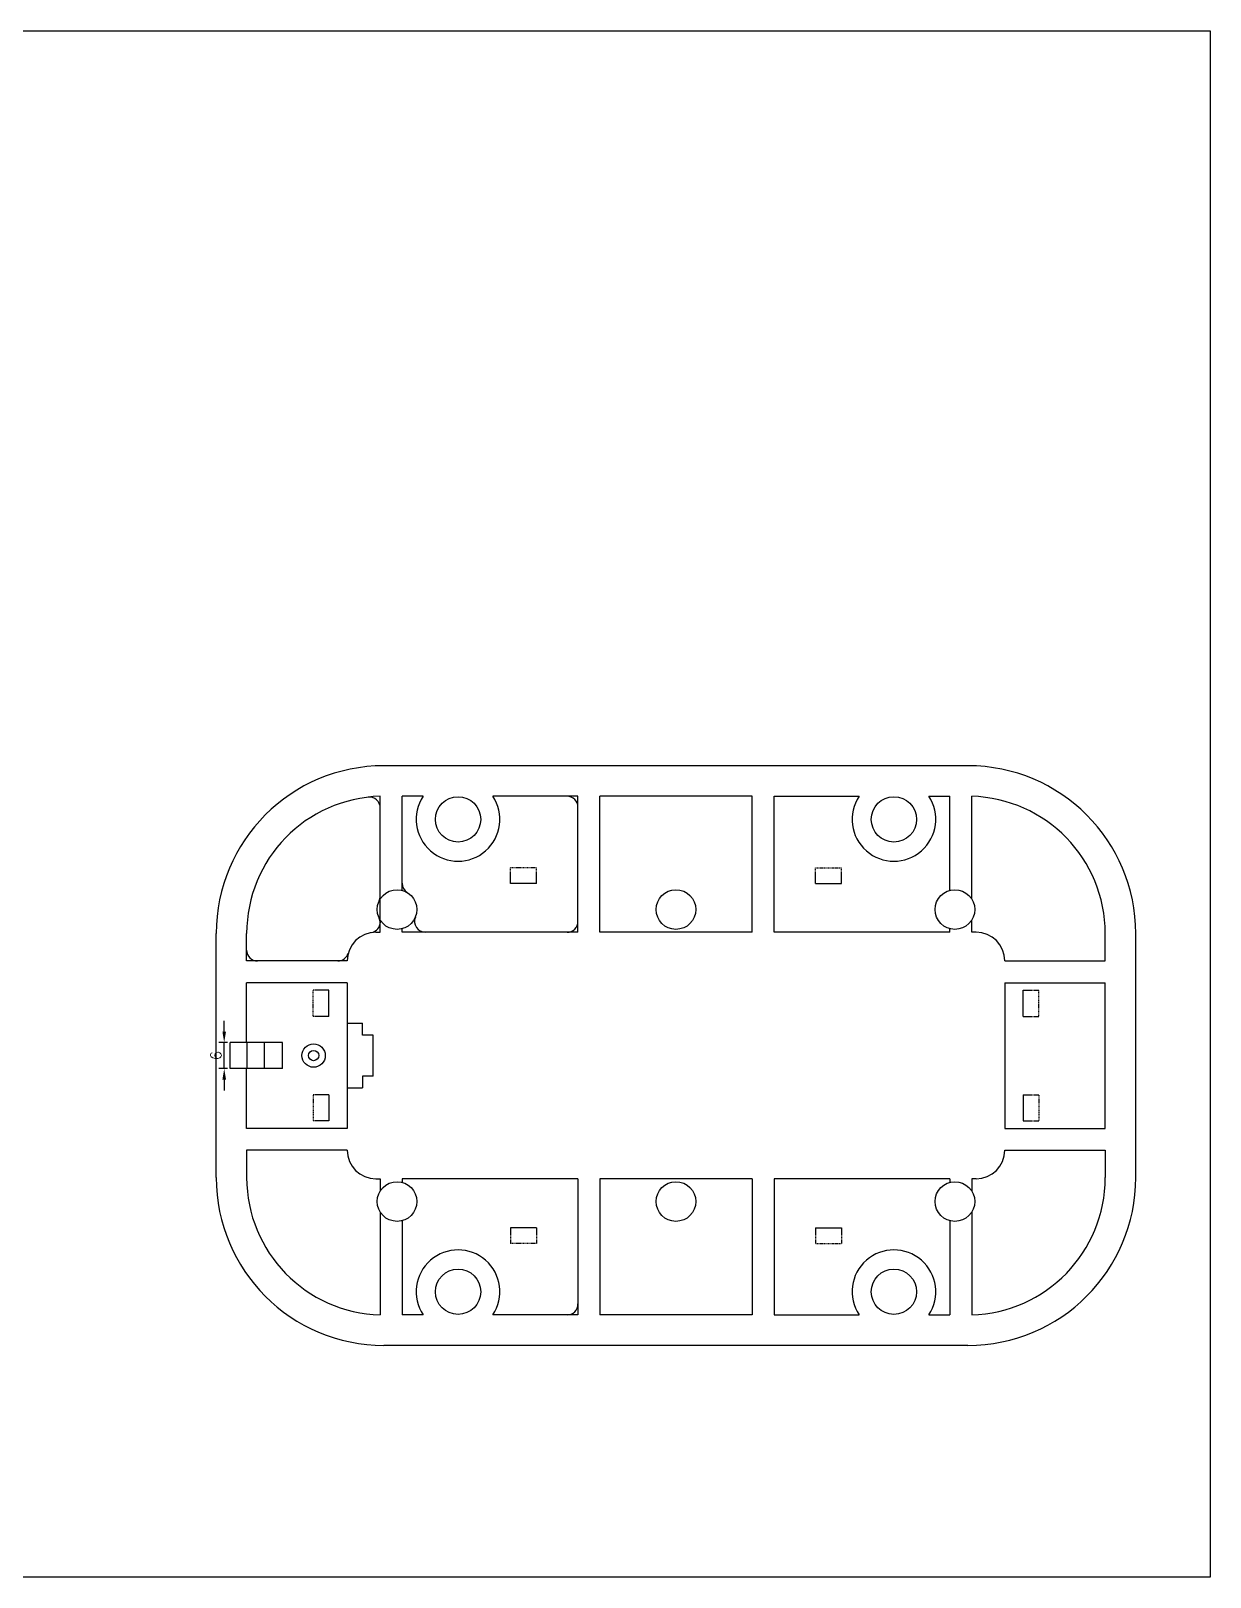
# Model space of a CAD drawing. Extents: x 98 to 714, y 67 to 1404.
# Drawn here: x 440.7 to 711.3, y 399.2 to 754 of the extents above; entities that cross this region are included whole.
import ezdxf

# ---------------------------------------------------------------- set-up
doc = ezdxf.new("R2010")
doc.units = 0
doc.layers.get('0').update_dxf_attribs({"linetype": 'CONTINUOUS'})
doc.layers.get('DEFPOINTS').update_dxf_attribs({"linetype": 'CONTINUOUS'})
doc.styles.get("Standard").update_dxf_attribs({"font": 'txt.shx', "bigfont": 'whgtxt.shx'})
doc.dimstyles.new('ISO-25', dxfattribs={"dimtxt": 2.5, "dimasz": 2.5, "dimexe": 1.25, "dimexo": 0.625, "dimtad": 1, "dimtxsty": 'STANDARD', "dimcen": 2.5, "dimazin": 3, "dimtfac": 1, "dimtmove": 0, "dimatfit": 3})

# ---------------------------------------------------------------- blocks, each defined once
blk = doc.blocks.new('*D29')
at = {"color": 0}
for p, q in [((485.05, 524.36), (485.05, 526.86)), ((485.82, 521.86), (483.8, 521.86)), ((485.05, 515.86), (485.05, 521.86)), ((485.82, 515.86), (483.8, 515.86)), ((485.05, 513.36), (485.05, 510.86))]:
    blk.add_line(p, q, dxfattribs=at)
for points in [[(484.64, 524.36), (485.47, 524.36), (485.05, 521.86)], [(484.64, 513.36), (485.47, 513.36), (485.05, 515.86)]]:
    blk.add_solid(points, dxfattribs=at)
at = {"layer": 'DEFPOINTS', "color": 0}
for p in [(485.05, 521.86), (486.45, 521.86), (486.45, 515.86)]:
    blk.add_point(p, dxfattribs=at)
at = {"color": 0, "insert": (483.18, 518.86), "char_height": 2.5, "attachment_point": 5, "rotation": 90}
blk.add_mtext('6', dxfattribs=at)

msp = doc.modelspace()

# ---------------------------------------------------------------- linework, layer by layer
at = {"color": 5}
for p, q in [((520.855, 585.353), (520.855, 585.359)), ((655.707, 585.359), (521.705, 585.359)), ((520.855, 547.159), (520.855, 578.348)), ((525.855, 556.762), (525.855, 578.359)), ((530.702, 578.359), (525.855, 578.359)), ((566.206, 578.359), (546.71, 578.359)), ((566.206, 547.159), (566.206, 578.359)), ((571.206, 547.159), (571.206, 578.359)), ((606.206, 578.359), (571.206, 578.359)), ((606.206, 547.159), (606.206, 578.359)), ((611.206, 547.159), (611.206, 578.359)), ((611.206, 578.359), (630.702, 578.359)), ((646.71, 578.359), (651.557, 578.359)), ((651.557, 556.762), (651.557, 578.359)), ((656.557, 554.783), (656.557, 578.348)), ((550.706, 561.765), (550.706, 561.958)), ((550.965, 561.958), (550.706, 561.958)), ((550.706, 561.449), (550.706, 561.642)), ((550.706, 561.145), (550.706, 561.338)), ((550.706, 560.819), (550.706, 561.012)), ((550.706, 560.503), (550.706, 560.696)), ((551.287, 561.958), (551.108, 561.958)), ((551.609, 561.958), (551.43, 561.958)), ((551.913, 561.958), (551.734, 561.958)), ((552.235, 561.958), (552.056, 561.958)), ((552.557, 561.958), (552.377, 561.958)), ((552.849, 561.958), (552.67, 561.958)), ((553.171, 561.958), (552.992, 561.958)), ((553.493, 561.958), (553.313, 561.958)), ((553.797, 561.958), (553.618, 561.958)), ((554.119, 561.958), (553.939, 561.958)), ((554.411, 561.958), (554.232, 561.958)), ((554.733, 561.958), (554.554, 561.958)), ((555.055, 561.958), (554.875, 561.958)), ((555.359, 561.958), (555.18, 561.958)), ((555.681, 561.958), (555.501, 561.958)), ((556.002, 561.958), (555.823, 561.958)), ((556.307, 561.958), (556.127, 561.958)), ((556.628, 561.958), (556.449, 561.958)), ((556.706, 561.765), (556.706, 561.958)), ((556.706, 561.449), (556.706, 561.642)), ((556.706, 561.145), (556.706, 561.338)), ((556.706, 560.819), (556.706, 561.012)), ((556.706, 560.503), (556.706, 560.696)), ((620.706, 561.765), (620.706, 561.958)), ((620.706, 561.449), (620.706, 561.642)), ((620.706, 561.145), (620.706, 561.338)), ((620.706, 560.819), (620.706, 561.012)), ((620.706, 560.503), (620.706, 560.696)), ((620.784, 561.958), (620.963, 561.958)), ((621.105, 561.958), (621.285, 561.958)), ((621.41, 561.958), (621.589, 561.958)), ((621.731, 561.958), (621.911, 561.958)), ((622.053, 561.958), (622.232, 561.958)), ((622.357, 561.958), (622.537, 561.958)), ((622.679, 561.958), (622.858, 561.958)), ((623.001, 561.958), (623.18, 561.958)), ((623.293, 561.958), (623.473, 561.958)), ((623.615, 561.958), (623.794, 561.958)), ((623.919, 561.958), (624.099, 561.958)), ((624.241, 561.958), (624.42, 561.958)), ((624.563, 561.958), (624.742, 561.958)), ((624.855, 561.958), (625.035, 561.958)), ((625.177, 561.958), (625.356, 561.958)), ((625.499, 561.958), (625.678, 561.958)), ((625.803, 561.958), (625.982, 561.958)), ((626.125, 561.958), (626.304, 561.958)), ((626.447, 561.958), (626.626, 561.958)), ((626.706, 561.765), (626.706, 561.958)), ((626.706, 561.449), (626.706, 561.642)), ((626.706, 561.145), (626.706, 561.338)), ((626.706, 560.819), (626.706, 561.012)), ((626.706, 560.503), (626.706, 560.696)), ((550.706, 560.2), (550.706, 560.392)), ((550.706, 559.907), (550.706, 560.099)), ((550.706, 558.359), (550.706, 559.859)), ((556.706, 558.359), (550.706, 558.359)), ((556.706, 560.2), (556.706, 560.392)), ((556.706, 559.907), (556.706, 560.099)), ((556.706, 558.359), (556.706, 559.859)), ((620.706, 560.2), (620.706, 560.392)), ((620.706, 559.907), (620.706, 560.099)), ((620.706, 558.359), (620.706, 559.859)), ((620.706, 558.359), (626.706, 558.359)), ((626.706, 560.2), (626.706, 560.392)), ((626.706, 559.907), (626.706, 560.099)), ((626.706, 558.359), (626.706, 559.859)), ((656.557, 547.159), (656.557, 549.935)), ((483.205, 490.859), (483.205, 546.859)), ((490.205, 540.559), (490.205, 546.859)), ((519.855, 547.159), (520.855, 547.159)), ((520.855, 549.535), (520.855, 549.298)), ((525.855, 547.159), (525.855, 547.957)), ((566.206, 547.159), (525.855, 547.159)), ((606.206, 547.159), (571.206, 547.159)), ((651.557, 547.159), (611.206, 547.159)), ((651.557, 547.159), (651.557, 547.957)), ((657.557, 547.159), (656.557, 547.159)), ((687.207, 540.559), (687.207, 546.859)), ((687.207, 540.559), (687.207, 546.859)), ((694.207, 490.859), (694.207, 546.859)), ((513.255, 540.559), (490.205, 540.559)), ((664.157, 540.559), (687.207, 540.559)), ((490.205, 521.859), (490.205, 535.559)), ((513.255, 535.559), (490.205, 535.559)), ((505.649, 533.86), (505.457, 533.86)), ((505.457, 533.6), (505.457, 533.779)), ((505.457, 533.278), (505.457, 533.458)), ((505.457, 532.957), (505.457, 533.136)), ((505.457, 532.652), (505.457, 532.832)), ((505.457, 532.331), (505.457, 532.51)), ((505.457, 532.009), (505.457, 532.188)), ((505.966, 533.86), (505.773, 533.86)), ((506.269, 533.86), (506.076, 533.86)), ((506.595, 533.86), (506.403, 533.86)), ((506.911, 533.86), (506.719, 533.86)), ((507.215, 533.86), (507.022, 533.86)), ((507.508, 533.86), (507.315, 533.86)), ((509.055, 533.86), (507.555, 533.86)), ((509.055, 527.86), (509.055, 533.86)), ((513.255, 535.559), (513.255, 502.159)), ((664.157, 535.559), (664.157, 502.159)), ((664.157, 535.559), (687.207, 535.559)), ((668.357, 527.86), (668.357, 533.86)), ((668.357, 533.86), (669.857, 533.86)), ((669.904, 533.86), (670.097, 533.86)), ((670.197, 533.86), (670.39, 533.86)), ((670.501, 533.86), (670.693, 533.86)), ((670.817, 533.86), (671.01, 533.86)), ((671.143, 533.86), (671.336, 533.86)), ((671.447, 533.86), (671.639, 533.86)), ((671.763, 533.86), (671.955, 533.86)), ((671.955, 533.6), (671.955, 533.779)), ((671.955, 533.278), (671.955, 533.458)), ((671.955, 532.957), (671.955, 533.136)), ((671.955, 532.652), (671.955, 532.832)), ((671.955, 532.331), (671.955, 532.51)), ((671.955, 532.009), (671.955, 532.188)), ((687.207, 502.159), (687.207, 535.559)), ((505.457, 531.716), (505.457, 531.896)), ((505.457, 531.395), (505.457, 531.574)), ((505.457, 531.073), (505.457, 531.252)), ((505.457, 530.769), (505.457, 530.948)), ((505.457, 530.447), (505.457, 530.626)), ((505.457, 530.154), (505.457, 530.334)), ((505.457, 529.833), (505.457, 530.012)), ((505.457, 529.511), (505.457, 529.69)), ((505.457, 529.207), (505.457, 529.386)), ((505.457, 528.885), (505.457, 529.064)), ((505.457, 528.563), (505.457, 528.742)), ((671.955, 531.716), (671.955, 531.896)), ((671.955, 531.395), (671.955, 531.574)), ((671.955, 531.073), (671.955, 531.252)), ((671.955, 530.769), (671.955, 530.948)), ((671.955, 530.447), (671.955, 530.626)), ((671.955, 530.154), (671.955, 530.334)), ((671.955, 529.833), (671.955, 530.012)), ((671.955, 529.511), (671.955, 529.69)), ((671.955, 529.207), (671.955, 529.386)), ((671.955, 528.885), (671.955, 529.064)), ((671.955, 528.563), (671.955, 528.742)), ((505.457, 528.259), (505.457, 528.438)), ((505.457, 527.937), (505.457, 528.116)), ((505.649, 527.86), (505.457, 527.86)), ((505.966, 527.86), (505.773, 527.86)), ((506.269, 527.86), (506.076, 527.86)), ((506.595, 527.86), (506.403, 527.86)), ((506.911, 527.86), (506.719, 527.86)), ((507.215, 527.86), (507.022, 527.86)), ((507.508, 527.86), (507.315, 527.86)), ((509.055, 527.86), (507.555, 527.86)), ((668.357, 527.86), (669.857, 527.86)), ((669.904, 527.86), (670.097, 527.86)), ((670.197, 527.86), (670.39, 527.86)), ((670.501, 527.86), (670.693, 527.86)), ((670.817, 527.86), (671.01, 527.86)), ((671.143, 527.86), (671.336, 527.86)), ((671.447, 527.86), (671.639, 527.86)), ((671.763, 527.86), (671.955, 527.86)), ((671.955, 528.259), (671.955, 528.438)), ((671.955, 527.937), (671.955, 528.116)), ((498.413, 521.859), (486.449, 521.859)), ((486.449, 515.859), (486.449, 521.859)), ((490.31, 515.859), (490.31, 521.859)), ((494.31, 515.859), (494.31, 521.859)), ((498.413, 515.859), (498.413, 521.859)), ((498.413, 515.859), (486.449, 515.859)), ((490.205, 502.159), (490.205, 515.859)), ((505.649, 509.858), (505.457, 509.858)), ((505.457, 509.781), (505.457, 509.601)), ((505.457, 509.459), (505.457, 509.28)), ((505.457, 509.155), (505.457, 508.976)), ((505.457, 508.833), (505.457, 508.654)), ((505.457, 508.511), (505.457, 508.332)), ((505.457, 508.207), (505.457, 508.028)), ((505.457, 507.885), (505.457, 507.706)), ((505.457, 507.564), (505.457, 507.384)), ((505.966, 509.858), (505.773, 509.858)), ((506.269, 509.858), (506.076, 509.858)), ((506.595, 509.858), (506.403, 509.858)), ((506.911, 509.858), (506.719, 509.858)), ((507.215, 509.858), (507.022, 509.858)), ((507.508, 509.858), (507.315, 509.858)), ((509.055, 509.858), (507.555, 509.858)), ((509.055, 509.858), (509.055, 503.858)), ((668.357, 509.858), (668.357, 503.858)), ((668.357, 509.858), (669.857, 509.858)), ((669.904, 509.858), (670.097, 509.858)), ((670.197, 509.858), (670.39, 509.858)), ((670.501, 509.858), (670.693, 509.858)), ((670.817, 509.858), (671.01, 509.858)), ((671.143, 509.858), (671.336, 509.858)), ((671.447, 509.858), (671.639, 509.858)), ((671.763, 509.858), (671.955, 509.858)), ((671.955, 509.781), (671.955, 509.601)), ((671.955, 509.459), (671.955, 509.28)), ((671.955, 509.155), (671.955, 508.976)), ((671.955, 508.833), (671.955, 508.654)), ((671.955, 508.511), (671.955, 508.332)), ((671.955, 508.207), (671.955, 508.028)), ((671.955, 507.885), (671.955, 507.706)), ((671.955, 507.564), (671.955, 507.384)), ((505.457, 507.271), (505.457, 507.092)), ((505.457, 506.949), (505.457, 506.77)), ((505.457, 506.645), (505.457, 506.466)), ((505.457, 506.323), (505.457, 506.144)), ((505.457, 506.002), (505.457, 505.822)), ((505.457, 505.709), (505.457, 505.53)), ((505.457, 505.387), (505.457, 505.208)), ((505.457, 505.066), (505.457, 504.886)), ((505.457, 504.761), (505.457, 504.582)), ((505.457, 504.44), (505.457, 504.26)), ((505.457, 504.118), (505.457, 503.938)), ((505.649, 503.858), (505.457, 503.858)), ((505.966, 503.858), (505.773, 503.858)), ((506.269, 503.858), (506.076, 503.858)), ((506.595, 503.858), (506.403, 503.858)), ((506.911, 503.858), (506.719, 503.858)), ((507.215, 503.858), (507.022, 503.858)), ((507.508, 503.858), (507.315, 503.858)), ((509.055, 503.858), (507.555, 503.858)), ((668.357, 503.858), (669.857, 503.858)), ((669.904, 503.858), (670.097, 503.858)), ((670.197, 503.858), (670.39, 503.858)), ((670.501, 503.858), (670.693, 503.858)), ((670.817, 503.858), (671.01, 503.858)), ((671.143, 503.858), (671.336, 503.858)), ((671.447, 503.858), (671.639, 503.858)), ((671.763, 503.858), (671.955, 503.858)), ((671.955, 507.271), (671.955, 507.092)), ((671.955, 506.949), (671.955, 506.77)), ((671.955, 506.645), (671.955, 506.466)), ((671.955, 506.323), (671.955, 506.144)), ((671.955, 506.002), (671.955, 505.822)), ((671.955, 505.709), (671.955, 505.53)), ((671.955, 505.387), (671.955, 505.208)), ((671.955, 505.066), (671.955, 504.886)), ((671.955, 504.761), (671.955, 504.582)), ((671.955, 504.44), (671.955, 504.26)), ((671.955, 504.118), (671.955, 503.938)), ((513.255, 502.159), (490.205, 502.159)), ((664.157, 502.159), (687.207, 502.159)), ((490.205, 497.159), (490.205, 490.859)), ((513.255, 497.159), (490.205, 497.159)), ((664.157, 497.159), (687.207, 497.159)), ((687.207, 497.159), (687.207, 490.859)), ((687.207, 497.159), (687.207, 490.859)), ((519.855, 490.559), (520.855, 490.559)), ((520.855, 490.559), (520.855, 487.783)), ((566.206, 490.559), (525.855, 490.559)), ((525.855, 490.559), (525.855, 489.761)), ((566.206, 490.559), (566.206, 459.359)), ((606.206, 490.559), (571.206, 490.559)), ((571.206, 490.559), (571.206, 459.359)), ((606.206, 490.559), (606.206, 459.359)), ((651.557, 490.559), (611.206, 490.559)), ((611.206, 490.559), (611.206, 459.359)), ((651.557, 490.559), (651.557, 489.761)), ((656.557, 490.559), (656.557, 487.783)), ((657.557, 490.559), (656.557, 490.559)), ((520.855, 482.935), (520.855, 459.37)), ((656.557, 482.935), (656.557, 459.37)), ((525.855, 480.956), (525.855, 459.359)), ((556.706, 479.359), (550.706, 479.359)), ((550.706, 479.359), (550.706, 477.859)), ((556.706, 479.359), (556.706, 477.859)), ((620.706, 479.359), (626.706, 479.359)), ((620.706, 479.359), (620.706, 477.859)), ((626.706, 479.359), (626.706, 477.859)), ((651.557, 480.956), (651.557, 459.359)), ((550.706, 477.811), (550.706, 477.619)), ((550.706, 477.518), (550.706, 477.326)), ((550.706, 477.215), (550.706, 477.022)), ((550.706, 476.899), (550.706, 476.706)), ((550.706, 476.573), (550.706, 476.38)), ((550.706, 476.269), (550.706, 476.076)), ((550.706, 475.953), (550.706, 475.76)), ((550.965, 475.76), (550.706, 475.76)), ((551.287, 475.76), (551.108, 475.76)), ((551.609, 475.76), (551.43, 475.76)), ((551.913, 475.76), (551.734, 475.76)), ((552.235, 475.76), (552.056, 475.76)), ((552.557, 475.76), (552.377, 475.76)), ((552.849, 475.76), (552.67, 475.76)), ((553.171, 475.76), (552.992, 475.76)), ((553.493, 475.76), (553.313, 475.76)), ((553.797, 475.76), (553.618, 475.76)), ((554.119, 475.76), (553.939, 475.76)), ((554.411, 475.76), (554.232, 475.76)), ((554.733, 475.76), (554.554, 475.76)), ((555.055, 475.76), (554.875, 475.76)), ((555.359, 475.76), (555.18, 475.76)), ((555.681, 475.76), (555.501, 475.76)), ((556.002, 475.76), (555.823, 475.76)), ((556.307, 475.76), (556.127, 475.76)), ((556.628, 475.76), (556.449, 475.76)), ((556.706, 477.811), (556.706, 477.619)), ((556.706, 477.518), (556.706, 477.326)), ((556.706, 477.215), (556.706, 477.022)), ((556.706, 476.899), (556.706, 476.706)), ((556.706, 476.573), (556.706, 476.38)), ((556.706, 476.269), (556.706, 476.076)), ((556.706, 475.953), (556.706, 475.76)), ((620.706, 477.811), (620.706, 477.619)), ((620.706, 477.518), (620.706, 477.326)), ((620.706, 477.215), (620.706, 477.022)), ((620.706, 476.899), (620.706, 476.706)), ((620.706, 476.573), (620.706, 476.38)), ((620.706, 476.269), (620.706, 476.076)), ((620.706, 475.953), (620.706, 475.76)), ((620.784, 475.76), (620.963, 475.76)), ((621.105, 475.76), (621.285, 475.76)), ((621.41, 475.76), (621.589, 475.76)), ((621.731, 475.76), (621.911, 475.76)), ((622.053, 475.76), (622.232, 475.76)), ((622.357, 475.76), (622.537, 475.76)), ((622.679, 475.76), (622.858, 475.76)), ((623.001, 475.76), (623.18, 475.76)), ((623.293, 475.76), (623.473, 475.76)), ((623.615, 475.76), (623.794, 475.76)), ((623.919, 475.76), (624.099, 475.76)), ((624.241, 475.76), (624.42, 475.76)), ((624.563, 475.76), (624.742, 475.76)), ((624.855, 475.76), (625.035, 475.76)), ((625.177, 475.76), (625.356, 475.76)), ((625.499, 475.76), (625.678, 475.76)), ((625.803, 475.76), (625.982, 475.76)), ((626.125, 475.76), (626.304, 475.76)), ((626.447, 475.76), (626.626, 475.76)), ((626.706, 477.811), (626.706, 477.619)), ((626.706, 477.518), (626.706, 477.326)), ((626.706, 477.215), (626.706, 477.022)), ((626.706, 476.899), (626.706, 476.706)), ((626.706, 476.573), (626.706, 476.38)), ((626.706, 476.269), (626.706, 476.076)), ((626.706, 475.953), (626.706, 475.76)), ((530.702, 459.359), (525.855, 459.359)), ((566.206, 459.359), (546.71, 459.359)), ((606.206, 459.359), (571.206, 459.359)), ((611.206, 459.359), (630.702, 459.359)), ((646.71, 459.359), (651.557, 459.359)), ((520.855, 452.365), (520.855, 452.359)), ((655.707, 452.359), (521.705, 452.359))]:
    msp.add_line(p, q, dxfattribs=at)
for p, q in [((513.255, 526.259), (516.755, 526.259)), ((516.755, 523.559), (516.755, 526.259)), ((513.255, 511.459), (516.755, 511.459)), ((516.755, 514.159), (516.755, 511.459))]:
    msp.add_line(p, q)
at = {"color": 2}
for p, q in [((519.255, 523.559), (516.755, 523.559)), ((519.255, 514.159), (516.755, 514.159))]:
    msp.add_line(p, q, dxfattribs=at)
at = {"color": 6}
msp.add_line((519.255, 514.159), (519.255, 523.559), dxfattribs=at)
msp.add_lwpolyline([(113.892, 753.962), (711.251, 753.962), (711.251, 399.199), (113.892, 399.199)], close=True)
at = {"color": 5}
for centre, radius in [((538.706, 573.059), 5.2), ((638.706, 573.059), 5.2), ((524.706, 552.359), 4.55), ((588.706, 552.359), 4.55), ((652.706, 552.359), 4.55), ((505.573, 518.859), 2.68), ((505.573, 518.859), 1.18), ((524.706, 485.359), 4.55), ((588.706, 485.359), 4.55), ((652.706, 485.359), 4.55), ((538.706, 464.659), 5.2), ((638.706, 464.659), 5.2)]:
    msp.add_circle(centre, radius, dxfattribs=at)
for centre, radius, start, end in [((521.705, 546.859), 38.5, 90, 180), ((655.707, 546.859), 38.5, 0, 90), ((521.705, 546.859), 31.5, 91.54626, 180), ((538.706, 573.059), 9.6, 146.48994, 33.51006), ((563.706, 575.859), 2.5, 0, 90), ((638.706, 573.059), 9.6, 146.48994, 33.51006), ((655.707, 546.859), 31.5, 0, 88.45374), ((518.355, 575.665), 2.5, 0, 96.63346), ((528.355, 558.391), 2.5, 180, 238.82553), ((518.355, 555.421), 2.5, 334.26262, 0), ((518.355, 549.298), 2.5, 0, 25.73738), ((531.218, 549.659), 2.5, 157.47926, 270), ((519.855, 540.559), 6.6, 90, 180), ((518.355, 549.535), 2.5, 279.48766, 0), ((563.706, 549.659), 2.5, 270, 0), ((657.557, 540.559), 6.6, 0, 90), ((492.705, 543.059), 2.5, 180, 270), ((511.106, 543.059), 2.5, 270, 344.05436), ((519.855, 497.159), 6.6, 180, 270), ((657.557, 497.159), 6.6, 270, 0), ((521.705, 490.859), 38.5, 180, 270), ((521.705, 490.859), 31.5, 180, 268.45374), ((655.707, 490.859), 38.5, 270, 0), ((655.707, 490.859), 31.5, 271.54626, 0), ((538.706, 464.659), 9.6, 326.48994, 213.51006), ((638.706, 464.659), 9.6, 326.48994, 213.51006), ((563.706, 461.859), 2.5, 270, 0)]:
    msp.add_arc(centre, radius, start, end, dxfattribs=at)

# ---------------------------------------------------------------- dimensions: what is measured, and where the dimension line sits
dim = msp.add_linear_dim(base=(485.052, 521.859), p1=(486.449, 515.859), p2=(486.449, 521.859), angle=90, dimstyle='ISO-25', dxfattribs=at)
dim.commit()
dim.dimension.update_dxf_attribs({"geometry": '*D29', "text_midpoint": (483.177, 518.859)})

doc.saveas('drawing.dxf')
